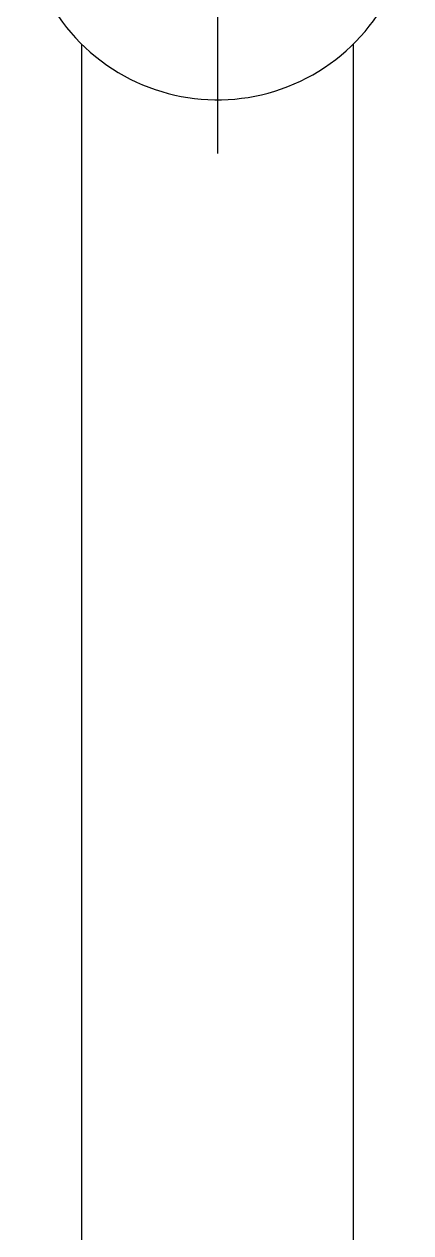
# Model space of a CAD drawing. Header units: millimetres. Extents: x 976 to 9349, y -714 to 2211.
# Drawn here: x 2931.41 to 2934.54, y 1381.57 to 1391.37 of the extents above; entities that cross this region are included whole.
import ezdxf

# ---------------------------------------------------------------- set-up
doc = ezdxf.new("R2010")
doc.units = ezdxf.units.MM
doc.layers.add('Wbudowane', color=175, linetype='Continuous')

# ---------------------------------------------------------------- blocks, each defined once
blk = doc.blocks.new('Z$W@#21058')
for p, q in [((14.925, 162.2678), (14.925, 158.2678)), ((13.825, 159.1545), (13.825, 122.1386)), ((13.825, 159.1545), (13.825, 122.2446)), ((16.025, 142.9806), (16.025, 159.1545))]:
    blk.add_line(p, q)
blk.add_arc((14.925, 160.2678), 1.565, 166.38404, 0)

msp = doc.modelspace()

# ---------------------------------------------------------------- block references
at = {"layer": 'Wbudowane'}
msp.add_blockref('Z$W@#21058', (2918.0473, 1232.0506), dxfattribs=at)

doc.saveas('drawing.dxf')
